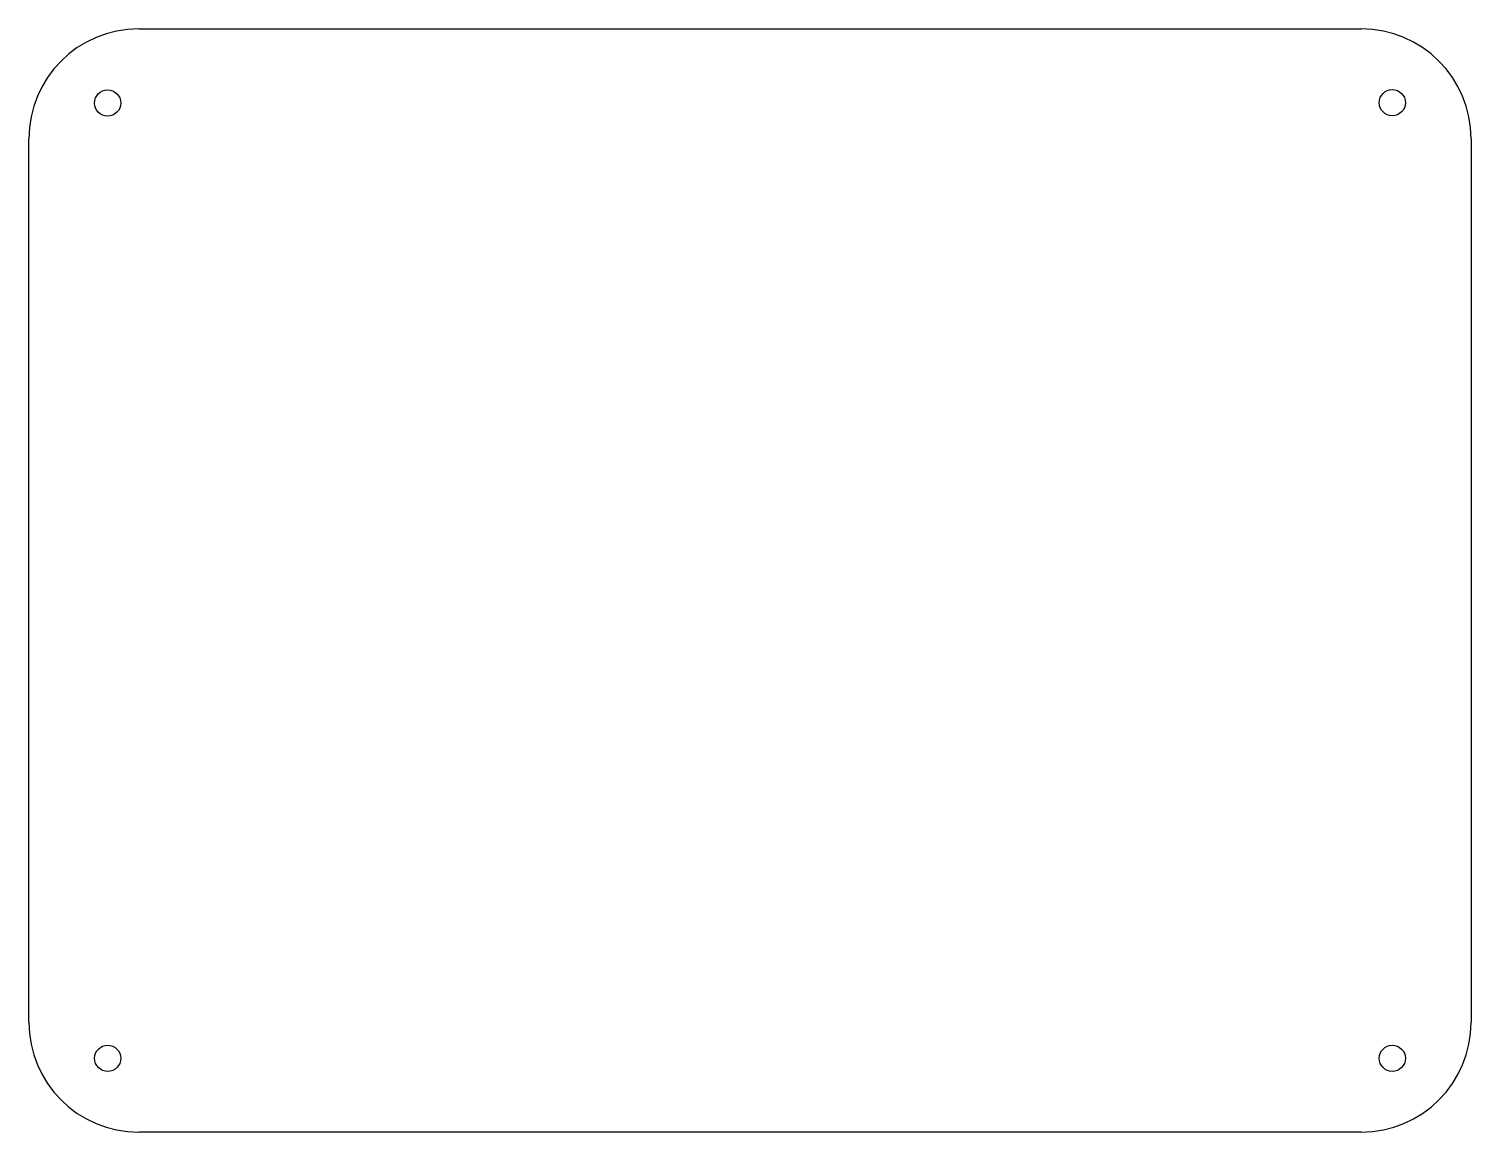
# Model space of a CAD drawing. Header units: inches. Extents: x 0 to 171, y 0 to 130.
import ezdxf

# ---------------------------------------------------------------- set-up
doc = ezdxf.new("R2010")
doc.units = ezdxf.units.IN
doc.header["$MEASUREMENT"] = 0

msp = doc.modelspace()

# ---------------------------------------------------------------- linework, layer by layer
for p, q in [((13, 130.4), (157.5, 130.4)), ((0, 13), (0, 117.4)), ((170.5, 117.4), (170.5, 13)), ((157.5, 0), (13, 0))]:
    msp.add_line(p, q)
at = {"linetype": 'Continuous'}
for centre in [(9.31, 121.63), (161.18, 121.67), (9.32, 8.73), (161.18, 8.73)]:
    msp.add_circle(centre, 1.55, dxfattribs=at)
for centre, start, end in [((13, 117.4), 90, 180), ((157.5, 117.4), 0, 90), ((13, 13), 180, 270), ((157.5, 13), 270, 0)]:
    msp.add_arc(centre, 13, start, end)

doc.saveas('drawing.dxf')
